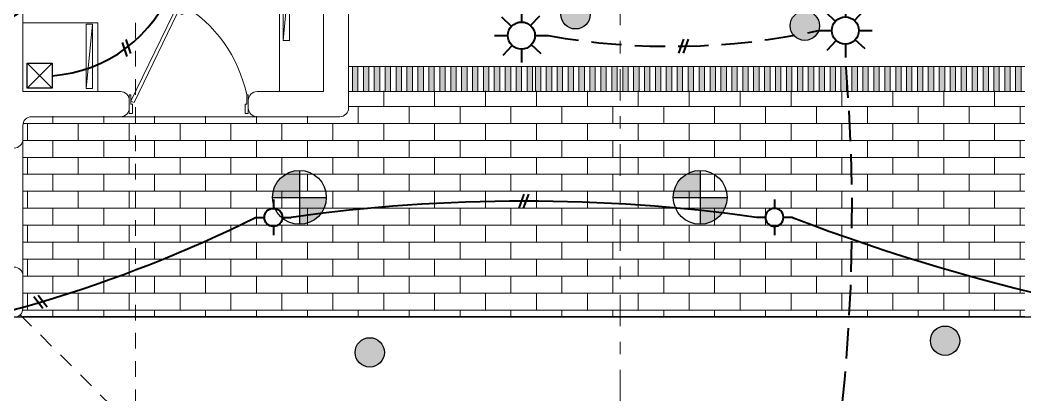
# Model space of a CAD drawing. Header units: metres. Extents: x 14 to 2416, y -346 to 476.
# Drawn here: x 35.93 to 43.95, y -91.25 to -88.26 of the extents above; entities that cross this region are included whole.
import ezdxf

# ---------------------------------------------------------------- set-up
doc = ezdxf.new("R2010")
doc.units = ezdxf.units.M
for name, pattern in [('0', [0]), ('ACAD_ISO10W100', [18, 12, -3, 0, -3]), ('CONTINU', [0]), ('CONTINUA', [0]), ('Dash Style-2', [0.694425, 0.48607, -0.208355]), ('DASHDOT', [1, 0.5, -0.25, 0, -0.25]), ('HIDDEN2', [0.1875, 0.125, -0.0625])]:
    doc.linetypes.add(name, pattern=pattern)
doc.layers.get('0').update_dxf_attribs({"linetype": '0', "lineweight": 20})
for name, color, linetype, lineweight in [('A-ANNO-TEXT', 20, 'Continuous', 13), ('A-DOOR', 35, 'Continuous', 5), ('A-SECT-IDEN', 251, 'CONTINU', 9), ('A-WALL', 250, 'Continuous', 20), ('baños', 251, 'Continuous', 0), ('E Registro Electrico', 36, 'Continuous', 30), ('E Salida Luces', 22, 'Continuous', 40), ('E Tuberia Emp Losa', 22, 'Continuous', 40), ('E Tuberia Emp Piso', 24, 'Dash Style-2', 40), ('MAVA -LUMINARIAS', 1, 'Continuous', 18), ('MOBILIARIOS', 252, 'Continuous', 0), ('piso', 253, 'Continuous', 0), ('puertas', 42, 'Continuous', 0)]:
    doc.layers.add(name, color=color, linetype=linetype, lineweight=lineweight)
doc.layers.add('hatch piso', color=253, linetype='Continuous', lineweight=0, transparency=0.7)
doc.layers.add('MAVA Luminarias', color=1, linetype='Continuous')
doc.layers.add('SOLAR', color=7, linetype='ACAD_ISO10W100', lineweight=9, true_color=0xff1414)
doc.layers.add('Techos 1', color=7, linetype='HIDDEN2', lineweight=9, true_color=0x42391a)

# ---------------------------------------------------------------- blocks, each defined once
blk = doc.blocks.new('lum decorativa')
at = {"layer": 'MAVA Luminarias', "ltscale": 0.3, "transparency": 33554687}
h = blk.add_hatch(color=82, dxfattribs=at)
h.paths.add_polyline_path([(513802.9376, 2035251.3382, 0.414214), (513802.8639, 2035251.2646), (513802.9376, 2035251.2646)])
h.paths.add_polyline_path([(513802.9376, 2035251.1909, 0.414214), (513803.0112, 2035251.2646), (513802.9376, 2035251.2646)])
at = {"layer": 'MAVA Luminarias', "color": 82, "ltscale": 0.3, "transparency": 33554687}
for p, q in [((513802.9376, 2035251.3382), (513802.9376, 2035251.1909)), ((513802.8639, 2035251.2646), (513803.0112, 2035251.2646))]:
    blk.add_line(p, q, dxfattribs=at)
blk.add_circle((513802.9376, 2035251.2646), 0.0737, dxfattribs=at)
blk = doc.blocks.new('A$Cd6acdfdc')
at = {"layer": 'MAVA Luminarias', "transparency": 33554687}
blk.add_hatch(color=2, dxfattribs=at).paths.add_polyline_path([(0, 0.079, 1), (0.158, 0.079, 1)])
at = {"layer": 'MAVA Luminarias', "color": 2, "transparency": 33554687}
blk.add_circle((0.079, 0.079), 0.079, dxfattribs=at)
blk = doc.blocks.new('undercounter')
at = {"layer": 'MAVA -LUMINARIAS', "lineweight": 0}
h = blk.add_hatch(dxfattribs=at)
h.set_pattern_fill('ANGLE', color=6)
h.set_pattern_definition([(0, (0, 0), (0, 6.985), [5.08, -1.905]), (90, (0, 0), (-6.985, 4e-16), [5.08, -1.905])])
h.paths.add_polyline_path([(19.338, 1.583), (19.338, 1.517), (20.015, 1.517)])
at = {"layer": 'MAVA -LUMINARIAS', "color": 6, "lineweight": 0}
blk.add_line((19.338, 1.583), (20.015, 1.517), dxfattribs=at)
blk.add_lwpolyline([(19.338, 1.583), (20.015, 1.583), (20.015, 1.517), (19.338, 1.517)], close=True, dxfattribs=at)
blk = doc.blocks.new('puerta 1.00')
at = {"layer": 'A-DOOR'}
for p, q in [((-0.15, -0.0125), (-0.9369, -0.3949)), ((-0.1376, -0.038), (-0.9245, -0.4204)), ((-0.1376, -0.038), (-0.15, -0.0125)), ((-0.9369, -0.3949), (-0.9245, -0.4204)), ((-0.8946, -0.3743), (-0.8996, -0.3641)), ((-0.8777, -0.3661), (-0.8826, -0.3559)), ((-0.8822, -0.3998), (-0.8772, -0.4101)), ((-0.8653, -0.3916), (-0.8603, -0.4018))]:
    blk.add_line(p, q, dxfattribs=at)
for points in [[(-0.05, 0), (-0.05, -0.025), (-0.125, -0.025), (-0.125, -0.0125), (-0.2, -0.0125), (-0.2, 0), (-0.05, 0)], [(-0.05, -0.95), (-0.05, -0.925), (-0.125, -0.925), (-0.125, -0.9375), (-0.2, -0.9375), (-0.2, -0.95), (-0.05, -0.95)]]:
    blk.add_lwpolyline(points, dxfattribs=at)
blk.add_arc((0.0366, 0.1602), 1.1229, 211.13358, 257.83427, dxfattribs=at)
for points in [[(-0.8982, -0.3642), (-0.9033, -0.3642), (-0.912, -0.3591), (-0.917, -0.3504), (-0.917, -0.3403), (-0.912, -0.3316), (-0.9033, -0.3265), (-0.8932, -0.3265), (-0.8844, -0.3316), (-0.8794, -0.3403), (-0.8794, -0.3504), (-0.8844, -0.3591), (-0.8932, -0.3642), (-0.8982, -0.3642)], [(-0.8617, -0.4394), (-0.8667, -0.4394), (-0.8754, -0.4344), (-0.8805, -0.4256), (-0.8805, -0.4156), (-0.8754, -0.4068), (-0.8667, -0.4018), (-0.8566, -0.4018), (-0.8479, -0.4068), (-0.8428, -0.4156), (-0.8428, -0.4257), (-0.8479, -0.4344), (-0.8566, -0.4394), (-0.8617, -0.4394)]]:
    blk.add_open_spline(points, degree=2, dxfattribs=at)
blk = doc.blocks.new('PL BASE 1N NASAS 09')
at = {"layer": 'A-DOOR', "transparency": 33554572}
h = blk.add_hatch(color=256, dxfattribs=at)
h.dxf.hatch_style = 1
h.paths.add_polyline_path([(-108.9454, -53.2497), (-108.9021, -53.2497), (-108.9021, -53.4497), (-108.9454, -53.4497)])
h.paths.add_polyline_path([(-109.0329, -53.2497), (-108.9897, -53.2497), (-108.9897, -53.4497), (-109.0329, -53.4497)])
h.paths.add_polyline_path([(-109.1205, -53.2497), (-109.0772, -53.2497), (-109.0772, -53.4497), (-109.1205, -53.4497)])
h.paths.add_polyline_path([(-109.207, -53.2497), (-109.1637, -53.2497), (-109.1637, -53.4497), (-109.207, -53.4497)])
h.paths.add_polyline_path([(-109.2945, -53.2497), (-109.2512, -53.2497), (-109.2512, -53.4497), (-109.2945, -53.4497)])
h.paths.add_polyline_path([(-109.381, -53.2497), (-109.3378, -53.2497), (-109.3378, -53.4497), (-109.381, -53.4497)])
h.paths.add_polyline_path([(-109.4686, -53.2497), (-109.4253, -53.2497), (-109.4253, -53.4497), (-109.4686, -53.4497)])
h.paths.add_polyline_path([(-109.5551, -53.2497), (-109.5118, -53.2497), (-109.5118, -53.4497), (-109.5551, -53.4497)])
h.paths.add_polyline_path([(-109.6426, -53.2497), (-109.5994, -53.2497), (-109.5994, -53.4497), (-109.6426, -53.4497)])
h.paths.add_polyline_path([(-109.7302, -53.2497), (-109.6869, -53.2497), (-109.6869, -53.4497), (-109.7302, -53.4497)])
h.paths.add_polyline_path([(-109.8177, -53.2497), (-109.7744, -53.2497), (-109.7744, -53.4497), (-109.8177, -53.4497)])
h.paths.add_polyline_path([(-109.9042, -53.2497), (-109.861, -53.2497), (-109.861, -53.4497), (-109.9042, -53.4497)])
h.paths.add_polyline_path([(-109.9918, -53.2497), (-109.9485, -53.2497), (-109.9485, -53.4497), (-109.9918, -53.4497)])
h.paths.add_polyline_path([(-110.0783, -53.2497), (-110.035, -53.2497), (-110.035, -53.4497), (-110.0783, -53.4497)])
h.paths.add_polyline_path([(-110.1658, -53.2497), (-110.1225, -53.2497), (-110.1225, -53.4497), (-110.1658, -53.4497)])
h.paths.add_polyline_path([(-110.2523, -53.2497), (-110.2091, -53.2497), (-110.2091, -53.4497), (-110.2523, -53.4497)])
h.paths.add_polyline_path([(-110.3399, -53.2497), (-110.2966, -53.2497), (-110.2966, -53.4497), (-110.3399, -53.4497)])
h.paths.add_polyline_path([(-110.4058, -53.2497), (-110.3625, -53.2497), (-110.3625, -53.4497), (-110.4058, -53.4497)])
h.paths.add_polyline_path([(-110.4933, -53.2497), (-110.45, -53.2497), (-110.45, -53.4497), (-110.4933, -53.4497)])
h.paths.add_polyline_path([(-110.5798, -53.2497), (-110.5366, -53.2497), (-110.5366, -53.4497), (-110.5798, -53.4497)])
h.paths.add_polyline_path([(-110.6674, -53.2497), (-110.6241, -53.2497), (-110.6241, -53.4497), (-110.6674, -53.4497)])
h.paths.add_polyline_path([(-110.7539, -53.2497), (-110.7106, -53.2497), (-110.7106, -53.4497), (-110.7539, -53.4497)])
h.paths.add_polyline_path([(-110.8414, -53.2497), (-110.7982, -53.2497), (-110.7982, -53.4497), (-110.8414, -53.4497)])
h.paths.add_polyline_path([(-110.9279, -53.2497), (-110.8847, -53.2497), (-110.8847, -53.4497), (-110.9279, -53.4497)])
h.paths.add_polyline_path([(-111.0155, -53.2497), (-110.9722, -53.2497), (-110.9722, -53.4497), (-111.0155, -53.4497)])
h.paths.add_polyline_path([(-111.103, -53.2497), (-111.0597, -53.2497), (-111.0597, -53.4497), (-111.103, -53.4497)])
h.paths.add_polyline_path([(-111.1905, -53.2497), (-111.1473, -53.2497), (-111.1473, -53.4497), (-111.1905, -53.4497)])
h.paths.add_polyline_path([(-111.2771, -53.2497), (-111.2338, -53.2497), (-111.2338, -53.4497), (-111.2771, -53.4497)])
h.paths.add_polyline_path([(-111.3646, -53.2497), (-111.3213, -53.2497), (-111.3213, -53.4497), (-111.3646, -53.4497)])
h.paths.add_polyline_path([(-111.4511, -53.2497), (-111.4079, -53.2497), (-111.4079, -53.4497), (-111.4511, -53.4497)])
h.paths.add_polyline_path([(-111.5387, -53.2497), (-111.4954, -53.2497), (-111.4954, -53.4497), (-111.5387, -53.4497)])
h.paths.add_polyline_path([(-111.6252, -53.2497), (-111.5819, -53.2497), (-111.5819, -53.4497), (-111.6252, -53.4497)])
h.paths.add_polyline_path([(-111.7127, -53.2497), (-111.6695, -53.2497), (-111.6695, -53.4497), (-111.7127, -53.4497)])
h.paths.add_polyline_path([(-111.7993, -53.2497), (-111.756, -53.2497), (-111.756, -53.4497), (-111.7993, -53.4497)], flags=0)
h.paths.add_polyline_path([(-106.5056, -53.2497), (-106.4623, -53.2497), (-106.4623, -53.4497), (-106.5056, -53.4497)])
h.paths.add_polyline_path([(-106.5921, -53.2497), (-106.5488, -53.2497), (-106.5488, -53.4497), (-106.5921, -53.4497)])
h.paths.add_polyline_path([(-106.6796, -53.2497), (-106.6363, -53.2497), (-106.6363, -53.4497), (-106.6796, -53.4497)])
h.paths.add_polyline_path([(-106.7661, -53.2497), (-106.7229, -53.2497), (-106.7229, -53.4497), (-106.7661, -53.4497)])
h.paths.add_polyline_path([(-106.8537, -53.2497), (-106.8104, -53.2497), (-106.8104, -53.4497), (-106.8537, -53.4497)])
h.paths.add_polyline_path([(-107.0277, -53.2497), (-106.9845, -53.2497), (-106.9845, -53.4497), (-107.0277, -53.4497)])
h.paths.add_polyline_path([(-106.9412, -53.2497), (-106.8979, -53.2497), (-106.8979, -53.4497), (-106.9412, -53.4497)])
h.paths.add_polyline_path([(-107.1153, -53.2497), (-107.072, -53.2497), (-107.072, -53.4497), (-107.1153, -53.4497)])
h.paths.add_polyline_path([(-107.2028, -53.2497), (-107.1595, -53.2497), (-107.1595, -53.4497), (-107.2028, -53.4497)])
h.paths.add_polyline_path([(-107.2893, -53.2497), (-107.2461, -53.2497), (-107.2461, -53.4497), (-107.2893, -53.4497)])
h.paths.add_polyline_path([(-107.3769, -53.2497), (-107.3336, -53.2497), (-107.3336, -53.4497), (-107.3769, -53.4497)])
h.paths.add_polyline_path([(-107.4634, -53.2497), (-107.4201, -53.2497), (-107.4201, -53.4497), (-107.4634, -53.4497)])
h.paths.add_polyline_path([(-107.5509, -53.2497), (-107.5076, -53.2497), (-107.5076, -53.4497), (-107.5509, -53.4497)])
h.paths.add_polyline_path([(-107.6384, -53.2497), (-107.5952, -53.2497), (-107.5952, -53.4497), (-107.6384, -53.4497)])
h.paths.add_polyline_path([(-107.726, -53.2497), (-107.6827, -53.2497), (-107.6827, -53.4497), (-107.726, -53.4497)])
h.paths.add_polyline_path([(-107.8125, -53.2497), (-107.7692, -53.2497), (-107.7692, -53.4497), (-107.8125, -53.4497)])
h.paths.add_polyline_path([(-107.9, -53.2497), (-107.8568, -53.2497), (-107.8568, -53.4497), (-107.9, -53.4497)])
h.paths.add_polyline_path([(-107.9866, -53.2497), (-107.9433, -53.2497), (-107.9433, -53.4497), (-107.9866, -53.4497)])
h.paths.add_polyline_path([(-108.0741, -53.2497), (-108.0308, -53.2497), (-108.0308, -53.4497), (-108.0741, -53.4497)])
h.paths.add_polyline_path([(-108.1606, -53.2497), (-108.1174, -53.2497), (-108.1174, -53.4497), (-108.1606, -53.4497)])
h.paths.add_polyline_path([(-108.2482, -53.2497), (-108.2049, -53.2497), (-108.2049, -53.4497), (-108.2482, -53.4497)])
h.paths.add_polyline_path([(-108.3357, -53.2497), (-108.2924, -53.2497), (-108.2924, -53.4497), (-108.3357, -53.4497)])
h.paths.add_polyline_path([(-108.4232, -53.2497), (-108.3799, -53.2497), (-108.3799, -53.4497), (-108.4232, -53.4497)])
h.paths.add_polyline_path([(-108.5097, -53.2497), (-108.4665, -53.2497), (-108.4665, -53.4497), (-108.5097, -53.4497)])
h.paths.add_polyline_path([(-108.5973, -53.2497), (-108.554, -53.2497), (-108.554, -53.4497), (-108.5973, -53.4497)])
h.paths.add_polyline_path([(-108.6838, -53.2497), (-108.6405, -53.2497), (-108.6405, -53.4497), (-108.6838, -53.4497)])
h.paths.add_polyline_path([(-108.7713, -53.2497), (-108.7281, -53.2497), (-108.7281, -53.4497), (-108.7713, -53.4497)])
h.paths.add_polyline_path([(-108.8579, -53.2497), (-108.8146, -53.2497), (-108.8146, -53.4497), (-108.8579, -53.4497)])
edge = h.paths.add_edge_path()
edge.add_line((-111.756, -53.2497), (-111.756, -53.4497))
edge.add_line((-111.757, -53.4497), (-111.7993, -53.4497))
edge.add_line((-111.7993, -53.4497), (-111.7993, -53.2497))
edge.add_line((-111.7993, -53.2497), (-111.757, -53.2497))
h = blk.add_hatch(color=256, dxfattribs=at)
h.dxf.hatch_style = 1
h.paths.add_polyline_path([(-111.756, -53.2497), (-111.7993, -53.2497), (-111.7993, -53.4497), (-111.756, -53.4497)])
at = {"layer": 'A-WALL'}
for p, q in [((-112.0311, -53.4497), (-112.0311, -51.1497)), ((-111.8311, -53.5797), (-111.8311, -51.1497)), ((-114.4311, -53.4497), (-113.6511, -53.4497)), ((-112.5611, -53.4497), (-112.0311, -53.4497)), ((-112.2311, -53.4497), (-112.0311, -53.4497)), ((-113.5811, -53.5197), (-113.5811, -53.5797)), ((-112.6311, -53.5197), (-112.6311, -53.5797)), ((-112.5611, -53.6497), (-111.9011, -53.6497))]:
    blk.add_line(p, q, dxfattribs=at)
for points in [[(-114.4311, -53.4497), (-114.4311, -49.4497), (-113.9011, -49.4497, 0.414214), (-113.8311, -49.3797), (-113.8311, -49.3197, 0.414214), (-113.9011, -49.2497), (-114.4311, -49.2497)], [(-115.9922, -52.6997), (-114.7011, -52.6997, -0.372592), (-114.6311, -52.7846), (-114.6306, -53.8297, 0.414214), (-114.5606, -53.8997), (-114.5006, -53.8997, 0.414214), (-114.4306, -53.8297), (-114.4311, -53.7197, -0.414214), (-114.3611, -53.6497), (-113.6511, -53.6497)], [(-114.7011, -55.0497), (-116.9615, -55.0497, 0.426959), (-117.0311, -55.1193), (-117.0311, -55.1793, 0.424099), (-116.9615, -55.2497), (-114.5011, -55.2497, 0.414214), (-114.4311, -55.1797), (-114.4311, -54.9188, 0.420437), (-114.5011, -54.8497), (-114.5611, -54.8497, 0.420437), (-114.6311, -54.9188), (-114.6311, -54.9797)]]:
    blk.add_lwpolyline(points, format="xyb", dxfattribs=at)
for points in [[(-112.0311, -53.4497), (-112.0311, -51.8162)], [(-114.3611, -53.6497), (-113.6511, -53.6497)]]:
    blk.add_lwpolyline(points, dxfattribs=at)
for centre, start, end in [((-113.6511, -53.5197), 0, 90), ((-112.5611, -53.5197), 90, 180), ((-113.6511, -53.5797), 270, 0), ((-112.5611, -53.5797), 180, 270), ((-111.9011, -53.5797), 270, 360)]:
    blk.add_arc(centre, 0.07, start, end, dxfattribs=at)
at = {"layer": 'MOBILIARIOS'}
blk.add_line((-112.3815, -53.4497), (-112.3815, -51.2997), dxfattribs=at)
blk.add_lwpolyline([(-114.4315, -52.8997), (-113.8315, -52.8997), (-113.8315, -53.4497)], dxfattribs=at)
at = {"layer": 'piso'}
for p, q in [((-111.8311, -53.2497), (-106.4311, -53.2497)), ((-111.8311, -53.4497), (-106.4311, -53.4497)), ((-113.6511, -53.6497), (-112.5611, -53.6497)), ((-114.4306, -53.8292), (-114.4311, -54.9188)), ((-114.5011, -55.2497), (-106.3611, -55.2497))]:
    blk.add_line(p, q, dxfattribs=at)
at = {"layer": 'puertas'}
for p, q in [((-111.7993, -53.2497), (-111.757, -53.2497)), ((-111.7993, -53.4497), (-111.7993, -53.2497)), ((-111.756, -53.2497), (-111.756, -53.4497)), ((-111.757, -53.4497), (-111.7993, -53.4497))]:
    blk.add_line(p, q, dxfattribs=at)
for points in [[(-111.7993, -53.2497), (-111.756, -53.2497), (-111.756, -53.4497), (-111.7993, -53.4497)], [(-111.7128, -53.2497), (-111.6695, -53.2497), (-111.6695, -53.4497), (-111.7128, -53.4497)], [(-111.6252, -53.2497), (-111.582, -53.2497), (-111.582, -53.4497), (-111.6252, -53.4497)], [(-111.5387, -53.2497), (-111.4954, -53.2497), (-111.4954, -53.4497), (-111.5387, -53.4497)], [(-111.4512, -53.2497), (-111.4079, -53.2497), (-111.4079, -53.4497), (-111.4512, -53.4497)], [(-111.3646, -53.2497), (-111.3214, -53.2497), (-111.3214, -53.4497), (-111.3646, -53.4497)], [(-111.2771, -53.2497), (-111.2338, -53.2497), (-111.2338, -53.4497), (-111.2771, -53.4497)], [(-111.1906, -53.2497), (-111.1473, -53.2497), (-111.1473, -53.4497), (-111.1906, -53.4497)], [(-111.103, -53.2497), (-111.0598, -53.2497), (-111.0598, -53.4497), (-111.103, -53.4497)], [(-111.0155, -53.2497), (-110.9723, -53.2497), (-110.9723, -53.4497), (-111.0155, -53.4497)], [(-110.928, -53.2497), (-110.8847, -53.2497), (-110.8847, -53.4497), (-110.928, -53.4497)], [(-110.8415, -53.2497), (-110.7982, -53.2497), (-110.7982, -53.4497), (-110.8415, -53.4497)], [(-110.7539, -53.2497), (-110.7107, -53.2497), (-110.7107, -53.4497), (-110.7539, -53.4497)], [(-110.6674, -53.2497), (-110.6241, -53.2497), (-110.6241, -53.4497), (-110.6674, -53.4497)], [(-110.5799, -53.2497), (-110.5366, -53.2497), (-110.5366, -53.4497), (-110.5799, -53.4497)], [(-110.4933, -53.2497), (-110.4501, -53.2497), (-110.4501, -53.4497), (-110.4933, -53.4497)], [(-110.4058, -53.2497), (-110.3625, -53.2497), (-110.3625, -53.4497), (-110.4058, -53.4497)], [(-110.3399, -53.2497), (-110.2966, -53.2497), (-110.2966, -53.4497), (-110.3399, -53.4497)], [(-110.2524, -53.2497), (-110.2091, -53.2497), (-110.2091, -53.4497), (-110.2524, -53.4497)], [(-110.1659, -53.2497), (-110.1226, -53.2497), (-110.1226, -53.4497), (-110.1659, -53.4497)], [(-110.0783, -53.2497), (-110.0351, -53.2497), (-110.0351, -53.4497), (-110.0783, -53.4497)], [(-109.9918, -53.2497), (-109.9485, -53.2497), (-109.9485, -53.4497), (-109.9918, -53.4497)], [(-109.9043, -53.2497), (-109.861, -53.2497), (-109.861, -53.4497), (-109.9043, -53.4497)], [(-109.8177, -53.2497), (-109.7745, -53.2497), (-109.7745, -53.4497), (-109.8177, -53.4497)], [(-109.7302, -53.2497), (-109.6869, -53.2497), (-109.6869, -53.4497), (-109.7302, -53.4497)], [(-109.6427, -53.2497), (-109.5994, -53.2497), (-109.5994, -53.4497), (-109.6427, -53.4497)], [(-109.5551, -53.2497), (-109.5119, -53.2497), (-109.5119, -53.4497), (-109.5551, -53.4497)], [(-109.4686, -53.2497), (-109.4253, -53.2497), (-109.4253, -53.4497), (-109.4686, -53.4497)], [(-109.3811, -53.2497), (-109.3378, -53.2497), (-109.3378, -53.4497), (-109.3811, -53.4497)], [(-109.2946, -53.2497), (-109.2513, -53.2497), (-109.2513, -53.4497), (-109.2946, -53.4497)], [(-109.207, -53.2497), (-109.1638, -53.2497), (-109.1638, -53.4497), (-109.207, -53.4497)], [(-109.1205, -53.2497), (-109.0772, -53.2497), (-109.0772, -53.4497), (-109.1205, -53.4497)], [(-109.033, -53.2497), (-108.9897, -53.2497), (-108.9897, -53.4497), (-109.033, -53.4497)], [(-108.9454, -53.2497), (-108.9022, -53.2497), (-108.9022, -53.4497), (-108.9454, -53.4497)], [(-108.8579, -53.2497), (-108.8146, -53.2497), (-108.8146, -53.4497), (-108.8579, -53.4497)], [(-108.7714, -53.2497), (-108.7281, -53.2497), (-108.7281, -53.4497), (-108.7714, -53.4497)], [(-108.6838, -53.2497), (-108.6406, -53.2497), (-108.6406, -53.4497), (-108.6838, -53.4497)], [(-108.5973, -53.2497), (-108.554, -53.2497), (-108.554, -53.4497), (-108.5973, -53.4497)], [(-108.5098, -53.2497), (-108.4665, -53.2497), (-108.4665, -53.4497), (-108.5098, -53.4497)], [(-108.4233, -53.2497), (-108.38, -53.2497), (-108.38, -53.4497), (-108.4233, -53.4497)], [(-108.3357, -53.2497), (-108.2925, -53.2497), (-108.2925, -53.4497), (-108.3357, -53.4497)], [(-108.2482, -53.2497), (-108.2049, -53.2497), (-108.2049, -53.4497), (-108.2482, -53.4497)], [(-108.1607, -53.2497), (-108.1174, -53.2497), (-108.1174, -53.4497), (-108.1607, -53.4497)], [(-108.0741, -53.2497), (-108.0309, -53.2497), (-108.0309, -53.4497), (-108.0741, -53.4497)], [(-107.9866, -53.2497), (-107.9433, -53.2497), (-107.9433, -53.4497), (-107.9866, -53.4497)], [(-107.9001, -53.2497), (-107.8568, -53.2497), (-107.8568, -53.4497), (-107.9001, -53.4497)], [(-107.8125, -53.2497), (-107.7693, -53.2497), (-107.7693, -53.4497), (-107.8125, -53.4497)], [(-107.726, -53.2497), (-107.6827, -53.2497), (-107.6827, -53.4497), (-107.726, -53.4497)], [(-107.6385, -53.2497), (-107.5952, -53.2497), (-107.5952, -53.4497), (-107.6385, -53.4497)], [(-107.551, -53.2497), (-107.5077, -53.2497), (-107.5077, -53.4497), (-107.551, -53.4497)], [(-107.4634, -53.2497), (-107.4202, -53.2497), (-107.4202, -53.4497), (-107.4634, -53.4497)], [(-107.3769, -53.2497), (-107.3336, -53.2497), (-107.3336, -53.4497), (-107.3769, -53.4497)], [(-107.2894, -53.2497), (-107.2461, -53.2497), (-107.2461, -53.4497), (-107.2894, -53.4497)], [(-107.2028, -53.2497), (-107.1596, -53.2497), (-107.1596, -53.4497), (-107.2028, -53.4497)], [(-107.1153, -53.2497), (-107.072, -53.2497), (-107.072, -53.4497), (-107.1153, -53.4497)], [(-107.0278, -53.2497), (-106.9845, -53.2497), (-106.9845, -53.4497), (-107.0278, -53.4497)], [(-106.9412, -53.2497), (-106.898, -53.2497), (-106.898, -53.4497), (-106.9412, -53.4497)], [(-106.8537, -53.2497), (-106.8104, -53.2497), (-106.8104, -53.4497), (-106.8537, -53.4497)], [(-106.7662, -53.2497), (-106.7229, -53.2497), (-106.7229, -53.4497), (-106.7662, -53.4497)], [(-106.6797, -53.2497), (-106.6364, -53.2497), (-106.6364, -53.4497), (-106.6797, -53.4497)], [(-106.5921, -53.2497), (-106.5489, -53.2497), (-106.5489, -53.4497), (-106.5921, -53.4497)], [(-106.5056, -53.2497), (-106.4623, -53.2497), (-106.4623, -53.4497), (-106.5056, -53.4497)]]:
    blk.add_lwpolyline(points, close=True, dxfattribs=at)
at = {"layer": 'Techos 1'}
for p in [(-113.5311, -47.9497), (-117.6311, -52.0497)]:
    blk.add_line(p, (-113.5311, -56.1497), dxfattribs=at)
at = {"layer": 'A-DOOR', "xscale": -1, "rotation": 90}
blk.add_blockref('puerta 1.00', (-113.5811, -53.6747), dxfattribs=at)
blk = doc.blocks.new('PL MUEBLES 1N NASAS 09')
at = {"layer": 'hatch piso'}
h = blk.add_hatch(dxfattribs=at)
h.set_pattern_fill('AR-BRSTD', color=256, scale=0.002)
h.set_pattern_definition([(0, (-12.57728, 39.359), (0, 0.1354836), []), (90, (-12.57728, 39.359), (-0.2032, 0.1354836), [0.1354836, -0.1354836])])
h.paths.add_polyline_path([(47.8305, 32.959), (47.8305, 34.559), (50.4305, 34.559), (50.4305, 34.759), (55.8305, 34.759), (55.8291, 32.959)])
at = {"layer": 'baños'}
blk.add_blockref('PL BASE 1N NASAS 09', (162.2615, 88.2033), dxfattribs=at)
blk = doc.blocks.new('A$Cbef68299')
blk.add_blockref('PL MUEBLES 1N NASAS 09', (-30.7659, -32.0535))
blk = doc.blocks.new('A$Cc5be7df0')
at = {"layer": 'A-SECT-IDEN', "linetype": 'DASHDOT', "ltscale": 0.5}
blk.add_line((25.9817, 40.6167), (25.9817, 16.2574), dxfattribs=at)
at = {"layer": 'piso'}
blk.add_line((21.2139, 18.2425), (29.2125, 18.2425), dxfattribs=at)
at = {"layer": 'SOLAR', "ltscale": 0.1}
blk.add_lwpolyline([(50.6493, 18.241), (12.7705, 18.2411), (13.2139, 38.2316), (50.9852, 38.2377)], close=True, dxfattribs=at)
at = {"layer": 'A-ANNO-TEXT'}
blk.add_blockref('A$Cbef68299', (4.1493, 17.337), dxfattribs=at)
blk = doc.blocks.new('*U513')
at = {"layer": 'E Salida Luces', "linetype": 'Continuous'}
for p, q in [((0, 0.358), (0, 0.181)), ((-0.358, 0.001), (-0.18, 0.001)), ((0.18, 0.001), (0.358, 0.001)), ((0, -0.179), (0, -0.357))]:
    blk.add_line(p, q, dxfattribs=at)
blk.add_circle((0, 0.001), 0.18, dxfattribs=at)
blk = doc.blocks.new('*U370')
for p, q in [((0.03, 1.37), (-1.05, -1.48)), ((0.99, 1.37), (-0.09, -1.48))]:
    blk.add_line(p, q)
blk = doc.blocks.new('*U612')
at = {"xscale": 0.03937007874015751, "yscale": 0.03937007874015751, "zscale": 0.03937007874015751, "rotation": 90.21285764316087}
blk.add_blockref('*U370', (-0.0023, 0.0012), dxfattribs=at)
blk = doc.blocks.new('*U383')
at = {"layer": 'E Registro Electrico'}
for p, q in [((1, 0.5), (0, -0.5)), ((1, -0.5), (0, 0.5))]:
    blk.add_line(p, q, dxfattribs=at)
blk.add_lwpolyline([(1, 0.5), (1, -0.5), (0, -0.5), (0, 0.5)], close=True, dxfattribs=at)
blk = doc.blocks.new('*U662')
at = {"xscale": 0.03937007874015751, "yscale": 0.03937007874015751, "zscale": 0.03937007874015751, "rotation": 128.6861220659172}
blk.add_blockref('*U370', (-0.0025, -0.0005), dxfattribs=at)
blk = doc.blocks.new('*U757')
at = {"xscale": 0.03937007874015751, "yscale": 0.03937007874015751, "zscale": 0.03937007874015751, "rotation": 73.22049296295832}
blk.add_blockref('*U370', (-0.0018, 0.0018), dxfattribs=at)
blk = doc.blocks.new('Luz Jardin')
at = {"layer": 'E Salida Luces', "linetype": 'Continuous'}
for p, q in [((0, 0.358), (0, 0.181)), ((-0.132, 0.123), (-0.262, 0.244)), ((0.123, 0.133), (0.243, 0.263)), ((-0.358, 0.001), (-0.18, 0.001)), ((0.18, 0.001), (0.358, 0.001)), ((-0.243, -0.261), (-0.123, -0.131)), ((0.262, -0.243), (0.132, -0.122)), ((0, -0.179), (0, -0.357))]:
    blk.add_line(p, q, dxfattribs=at)
blk.add_circle((0, 0.001), 0.18, dxfattribs=at)

msp = doc.modelspace()

# ---------------------------------------------------------------- linework, layer by layer
at = {"layer": 'E Salida Luces'}
for centre, radius, start, end in [((37.4328, -90.8247, 0), 3.0288, 98.05224, 148.70369), ((36.1104, -87.5954), 1.1061, 273.86949, 340.26573), ((39.9516, -103.1041), 13.4041, 82.03643, 97.96357), ((33.1008, -80.3854), 10.5522, 276.45292, 296.49561), ((47.7881, -74.9904), 15.8937, 249.00902, 266.95219)]:
    msp.add_arc(centre, radius, start, end, dxfattribs=at)
at = {"layer": 'E Tuberia Emp Piso', "ltscale": 0.5}
for centre, radius, start, end in [((41.1224, -82.8729), 5.592, 259.94592, 282.19091), ((27.8645, -89.8088), 14.707, 341.99939, 4.89719)]:
    msp.add_arc(centre, radius, start, end, dxfattribs=at)

# ---------------------------------------------------------------- block references
at = {"layer": 'A-ANNO-TEXT'}
msp.add_blockref('A$Cc5be7df0', (14.7377, -108.8632), dxfattribs=at)
at = {"layer": 'E Registro Electrico', "linetype": 'CONTINUA', "ltscale": 80, "xscale": 0.2, "yscale": 0.2, "zscale": 0.2}
msp.add_blockref('*U383', (35.9851, -88.699), dxfattribs=at)
at = {"layer": 'E Salida Luces'}
for name, p, xscale, yscale, zscale in [('Luz Jardin', (42.5178, -88.3392), 0.6, 0.6, 0.6), ('Luz Jardin', (39.9316, -88.3794), 0.6, 0.6, 0.6), ('*U513', (37.9515, -89.8295), 0.4, 0.4, 0.4), ('*U513', (41.9516, -89.8295), -0.4, 0.4, 0.4)]:
    msp.add_blockref(name, p, dxfattribs=dict(at, xscale=xscale, yscale=yscale, zscale=zscale))
at = {"layer": 'E Tuberia Emp Losa', "yscale": 0.9842519685039484, "zscale": 0.9842519685039484}
for name, p, xscale, rotation in [('*U662', (36.7771, -88.478), 0.9842519685039484, 270), ('*U612', (41.2267, -88.4639), 0.9842519685039484, 90.00000000000001), ('*U612', (39.9517, -89.7), 0.9842519685039484, 90.00000000000001), ('*U757', (36.0932, -90.5044), -0.9842519685039484, 270)]:
    msp.add_blockref(name, p, dxfattribs=dict(at, xscale=xscale, rotation=rotation))
at = {"layer": 'MAVA Luminarias', "lineweight": 0, "xscale": 0.7576267738864566, "yscale": 0.7576267738864566, "zscale": 0.7576267738864566, "rotation": 270}
for p in [(36.8797, -73.2547), (35.3075, -73.6365)]:
    msp.add_blockref('undercounter', p, dxfattribs=at)
at = {"layer": 'MAVA Luminarias', "xscale": 1.483214008569871, "yscale": 1.483214008569871, "zscale": 1.483214008569871}
for p in [(40.2465, -88.3263), (42.0767, -88.4178), (43.1966, -90.9303), (38.6036, -91.0235)]:
    msp.add_blockref('A$Cd6acdfdc', p, dxfattribs=at)
at = {"layer": 'MAVA Luminarias', "color": 82, "xscale": 2.91286913078865, "yscale": 2.91286913078865, "zscale": 2.91286913078865}
for p in [(-1496602.5568, -5928510.2516), (-1496599.3576, -5928510.2516)]:
    msp.add_blockref('lum decorativa', p, dxfattribs=at)

doc.saveas('drawing.dxf')
